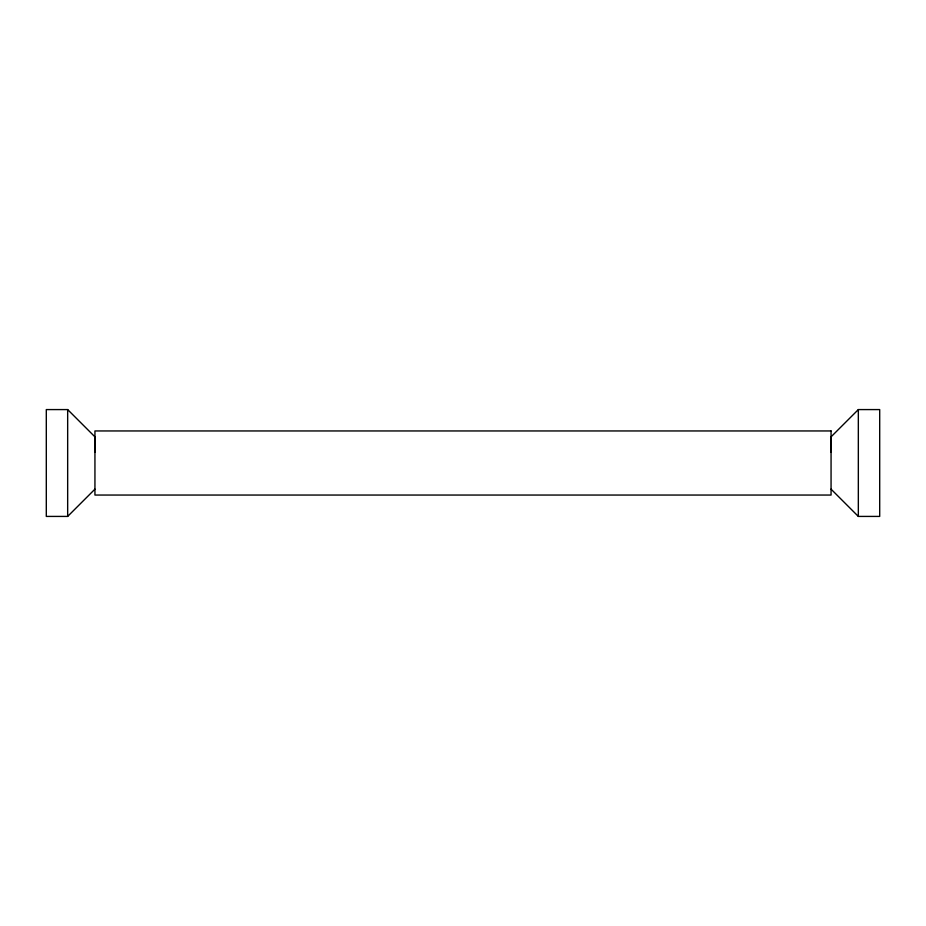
<?xml version="1.0" encoding="UTF-8"?>
<svg xmlns="http://www.w3.org/2000/svg" width="926" height="926" viewBox="0 0 926 926"><rect width="100%" height="100%" fill="white"/><g stroke="black" fill="none" stroke-linecap="round" stroke-linejoin="round"><path stroke-width="1.39" d="M94.938 452.316L94.938 436.84L67.667 409.581L46.3 409.581L46.3 516.419L67.667 516.419L94.938 489.16M831.062 452.316L831.062 436.84L858.333 409.581L879.7 409.581L879.7 516.419L858.333 516.419L831.062 489.16M858.333 409.581L858.333 516.419M67.667 409.581L67.667 516.419M831.062 430.949L94.938 430.949L94.938 495.051L831.062 495.051L831.062 430.949"/></g></svg>
